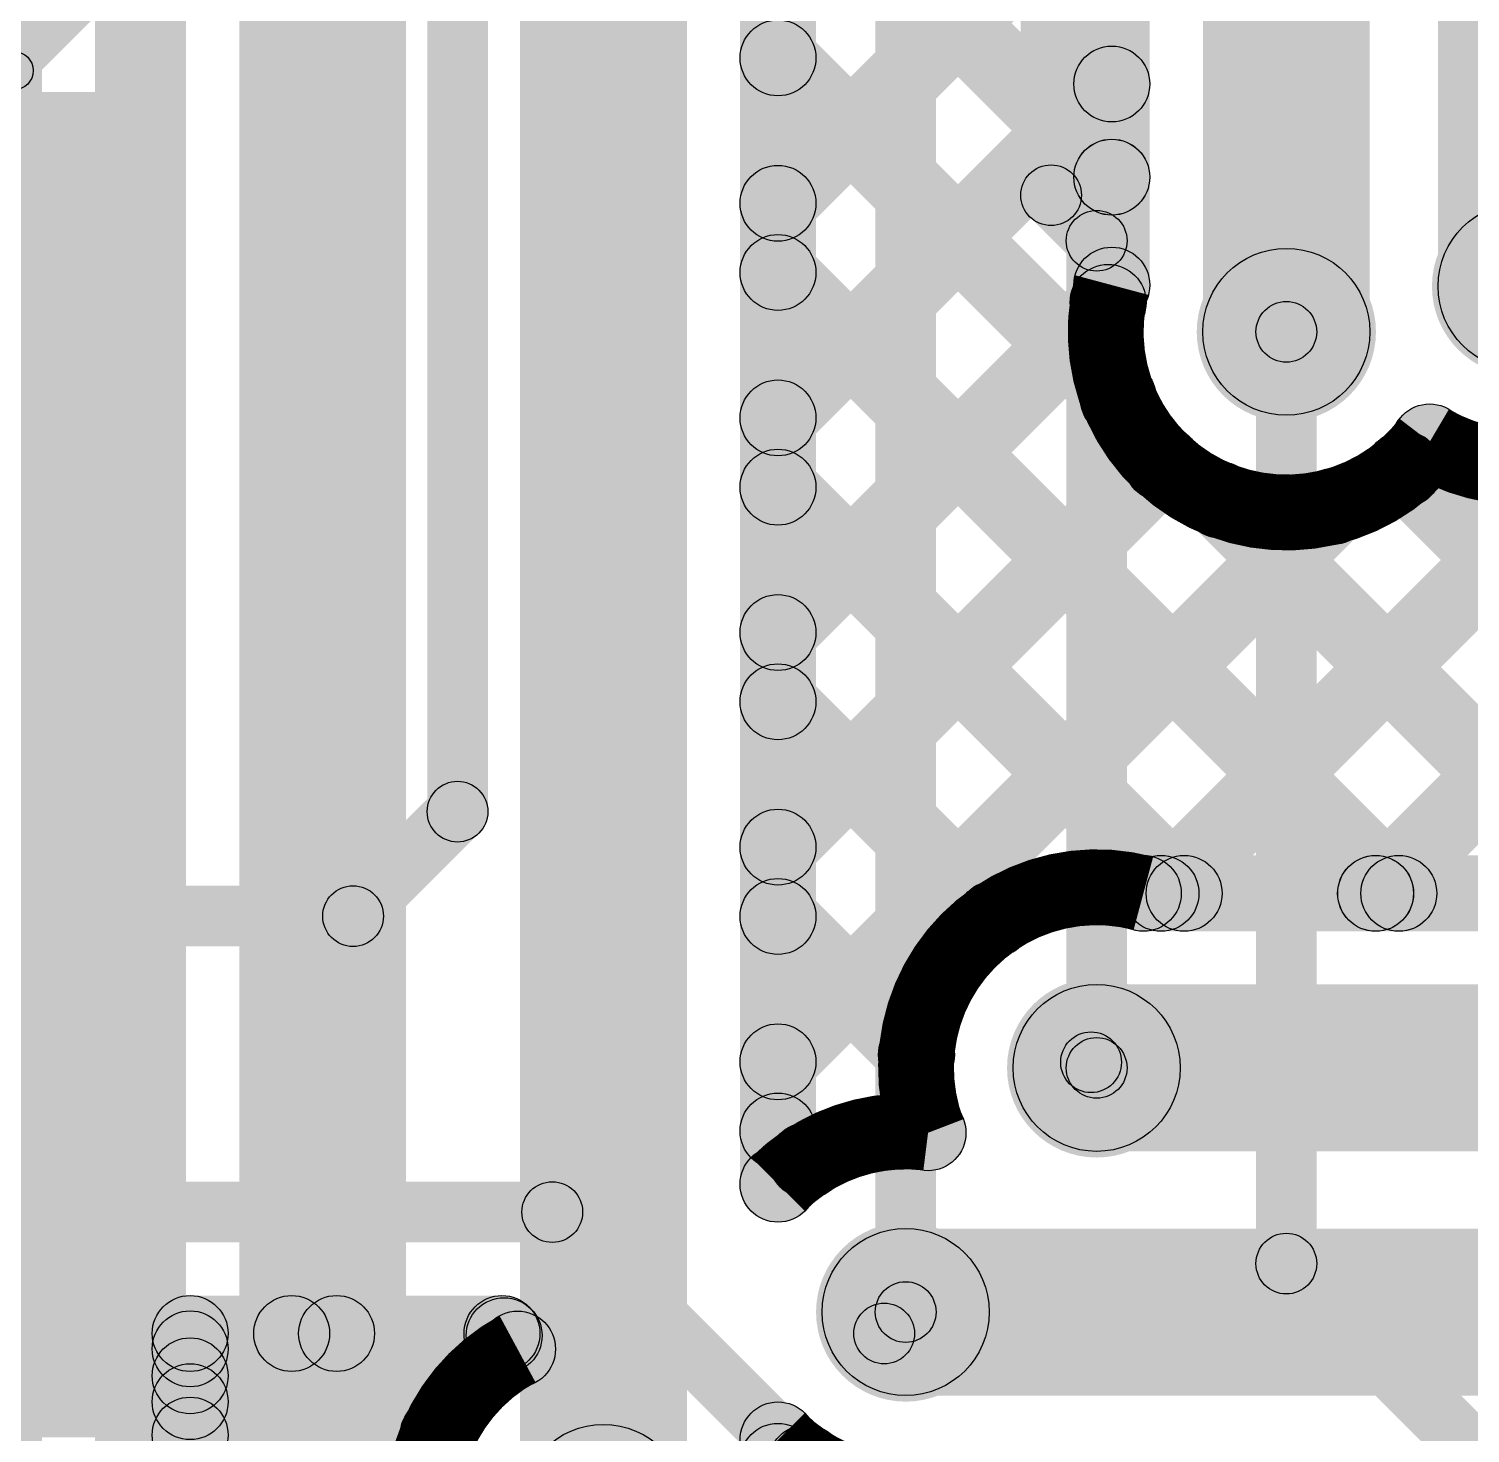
# Model space of a CAD drawing. Header units: millimetres. Extents: x -0.08 to 5.25, y -0.08 to 2.73.
# Drawn here: x 0.8983 to 1.0882, y 1.6869 to 1.8719 of the extents above; entities that cross this region are included whole.
import ezdxf

# ---------------------------------------------------------------- set-up
doc = ezdxf.new("R2010")
doc.units = ezdxf.units.MM
doc.header["$MEASUREMENT"] = 0
for name, color, linetype in [('BottomLayer', 5, 'Continuous'), ('TopLayer', 1, 'Continuous'), ('TopOverlay', 2, 'Continuous'), ('TopPaste', 8, 'Continuous'), ('TopSolder', 216, 'Continuous'), ('ViaHoleLayer', 16, 'Continuous')]:
    doc.layers.add(name, color=color, linetype=linetype)

# ---------------------------------------------------------------- blocks, each defined once
blk = doc.blocks.new('SAMD21G18A_AUT_46')
at = {"layer": 'TopLayer'}
for points in [[(-0.05512, 0.19488), (-0.04331, 0.19488), (-0.04331, 0.13583), (-0.05512, 0.13583)], [(-0.03543, 0.19488), (-0.02362, 0.19488), (-0.02362, 0.13583), (-0.03543, 0.13583)], [(-0.01575, 0.19488), (-0.00394, 0.19488), (-0.00394, 0.13583), (-0.01575, 0.13583)], [(0.00394, 0.19488), (0.01575, 0.19488), (0.01575, 0.13583), (0.00394, 0.13583)], [(0.02362, 0.19488), (0.03543, 0.19488), (0.03543, 0.13583), (0.02362, 0.13583)], [(0.04331, 0.19488), (0.05512, 0.19488), (0.05512, 0.13583), (0.04331, 0.13583)], [(0.06299, 0.19488), (0.0748, 0.19488), (0.0748, 0.13583), (0.06299, 0.13583)], [(0.08268, 0.19488), (0.09449, 0.19488), (0.09449, 0.13583), (0.08268, 0.13583)], [(0.10236, 0.19488), (0.11417, 0.19488), (0.11417, 0.13583), (0.10236, 0.13583)]]:
    blk.add_hatch(color=1, dxfattribs=at).paths.add_polyline_path(points)
at = {"layer": 'TopOverlay'}
h = blk.add_hatch(color=2, dxfattribs=at)
edge = h.paths.add_edge_path()
edge.add_arc((0.121, 0.147), 0.0025, 0, 360)
blk.add_hatch(color=2, dxfattribs=at).paths.add_polyline_path([(0.11923, 0.14523), (0.12277, 0.14877), (0.14877, 0.12277), (0.14523, 0.11923)])
at = {"layer": 'TopPaste'}
for points in [[(-0.05512, 0.19488), (-0.04331, 0.19488), (-0.04331, 0.13583), (-0.05512, 0.13583)], [(-0.03543, 0.19488), (-0.02362, 0.19488), (-0.02362, 0.13583), (-0.03543, 0.13583)], [(-0.01575, 0.19488), (-0.00394, 0.19488), (-0.00394, 0.13583), (-0.01575, 0.13583)], [(0.00394, 0.19488), (0.01575, 0.19488), (0.01575, 0.13583), (0.00394, 0.13583)], [(0.02362, 0.19488), (0.03543, 0.19488), (0.03543, 0.13583), (0.02362, 0.13583)], [(0.04331, 0.19488), (0.05512, 0.19488), (0.05512, 0.13583), (0.04331, 0.13583)], [(0.06299, 0.19488), (0.0748, 0.19488), (0.0748, 0.13583), (0.06299, 0.13583)], [(0.08268, 0.19488), (0.09449, 0.19488), (0.09449, 0.13583), (0.08268, 0.13583)], [(0.10236, 0.19488), (0.11417, 0.19488), (0.11417, 0.13583), (0.10236, 0.13583)]]:
    blk.add_hatch(color=8, dxfattribs=at).paths.add_polyline_path(points)
at = {"layer": 'TopSolder'}
for points in [[(-0.05912, 0.19888), (-0.03931, 0.19888), (-0.03931, 0.13183), (-0.05912, 0.13183)], [(-0.03943, 0.19888), (-0.01962, 0.19888), (-0.01962, 0.13183), (-0.03943, 0.13183)], [(-0.01975, 0.19888), (0.00006, 0.19888), (0.00006, 0.13183), (-0.01975, 0.13183)], [(-0.00006, 0.19888), (0.01975, 0.19888), (0.01975, 0.13183), (-0.00006, 0.13183)], [(0.01962, 0.19888), (0.03943, 0.19888), (0.03943, 0.13183), (0.01962, 0.13183)], [(0.03931, 0.19888), (0.05912, 0.19888), (0.05912, 0.13183), (0.03931, 0.13183)], [(0.05899, 0.19888), (0.0788, 0.19888), (0.0788, 0.13183), (0.05899, 0.13183)], [(0.07868, 0.19888), (0.09849, 0.19888), (0.09849, 0.13183), (0.07868, 0.13183)], [(0.09836, 0.19888), (0.11817, 0.19888), (0.11817, 0.13183), (0.09836, 0.13183)]]:
    blk.add_hatch(color=216, dxfattribs=at).paths.add_polyline_path(points)
at = {"layer": 'TopOverlay'}
blk.add_circle((0.121, 0.147), 0.0025, dxfattribs=at)

msp = doc.modelspace()

# ---------------------------------------------------------------- hatches: boundary and pattern name
at = {"layer": 'BottomLayer'}
for points in [[(1.046, 1.83816), (1.036, 1.83816), (1.036, 2.11), (1.046, 2.11)], [(1.046, 1.83816), (1.036, 1.83816), (1.036, 2.11), (1.046, 2.11)], [(1.075, 1.832), (1.053, 1.832), (1.053, 2.11), (1.075, 2.11)], [(0.948, 1.648), (0.926, 1.648), (0.926, 2.08925), (0.948, 2.08925)], [(0.9, 1.562), (0.878, 1.562), (0.878, 2.08226), (0.9, 2.08226)], [(0.985, 1.677), (0.963, 1.677), (0.963, 2.083), (0.985, 2.083)], [(1.106, 1.838), (1.084, 1.838), (1.084, 2.083), (1.106, 2.083)], [(0.919, 1.648), (0.909, 1.648), (0.909, 2.07473), (0.919, 2.07473)], [(0.919, 1.648), (0.909, 1.648), (0.909, 2.07473), (0.919, 2.07473)], [(0.917, 1.57153), (0.907, 1.57153), (0.907, 2.07273), (0.917, 2.07273)], [(0.917, 1.57153), (0.907, 1.57153), (0.907, 2.07273), (0.917, 2.07273)], [(1.002, 1.71967), (0.992, 1.71967), (0.992, 2.07347), (1.002, 2.07347)], [(1.002, 1.71967), (0.992, 1.71967), (0.992, 2.07347), (1.002, 2.07347)], [(0.99346, 1.89285), (1.00054, 1.89992), (1.04454, 1.85592), (1.03746, 1.84885)], [(0.99346, 1.89285), (1.00054, 1.89992), (1.04454, 1.85592), (1.03746, 1.84885)], [(1.00054, 1.8454), (0.99346, 1.85248), (1.03746, 1.89648), (1.04454, 1.8894)], [(1.00054, 1.84541), (0.99346, 1.85248), (1.03746, 1.89648), (1.04454, 1.88941)], [(0.99346, 1.86457), (1.00054, 1.87164), (1.04539, 1.82678), (1.03832, 1.81971)], [(0.99346, 1.86456), (1.00054, 1.87164), (1.04539, 1.82678), (1.03832, 1.81971)], [(1.00054, 1.81712), (0.99346, 1.82419), (1.03746, 1.86819), (1.04454, 1.86112)], [(1.00054, 1.81712), (0.99346, 1.82419), (1.03746, 1.86819), (1.04454, 1.86112)], [(1.0793, 1.75446), (1.07223, 1.76154), (1.17346, 1.86277), (1.18054, 1.8557)], [(1.0793, 1.75446), (1.07223, 1.76154), (1.17346, 1.86277), (1.18054, 1.8557)], [(0.99346, 1.83628), (1.00054, 1.84335), (1.08235, 1.76154), (1.07528, 1.75446)], [(0.99346, 1.83628), (1.00054, 1.84335), (1.08235, 1.76154), (1.07528, 1.75446)], [(1.00054, 1.78884), (0.99346, 1.79591), (1.03697, 1.83942), (1.04404, 1.83234)], [(1.00054, 1.78884), (0.99346, 1.79591), (1.03697, 1.83941), (1.04404, 1.83234)], [(1.05102, 1.75446), (1.04395, 1.76154), (1.10326, 1.82085), (1.11034, 1.81378)], [(1.05102, 1.75446), (1.04395, 1.76154), (1.10326, 1.82085), (1.11033, 1.81378)], [(1.00054, 1.76055), (0.99346, 1.76762), (1.04409, 1.81825), (1.05116, 1.81118)], [(1.00054, 1.76055), (0.99346, 1.76762), (1.04409, 1.81825), (1.05116, 1.81118)], [(1.07594, 1.81037), (1.08301, 1.81744), (1.13892, 1.76154), (1.13185, 1.75446)], [(1.07594, 1.81037), (1.08301, 1.81744), (1.13892, 1.76154), (1.13185, 1.75446)], [(0.99346, 1.808), (1.00054, 1.81507), (1.05407, 1.76154), (1.047, 1.75446)], [(0.99346, 1.808), (1.00054, 1.81507), (1.05407, 1.76154), (1.047, 1.75446)], [(1.00054, 1.73227), (0.99346, 1.73934), (1.06667, 1.81255), (1.07375, 1.80548)], [(1.00054, 1.73227), (0.99346, 1.73934), (1.06667, 1.81255), (1.07374, 1.80548)], [(1.05171, 1.80632), (1.05878, 1.81339), (1.11064, 1.76154), (1.10357, 1.75446)], [(1.05171, 1.80632), (1.05878, 1.81339), (1.11064, 1.76154), (1.10356, 1.75446)], [(0.99346, 1.77971), (1.00054, 1.78678), (1.02911, 1.7582), (1.02204, 1.75113)], [(0.99346, 1.77971), (1.00054, 1.78678), (1.02911, 1.7582), (1.02204, 1.75113)], [(1.04516, 1.753), (1.04516, 1.763), (1.23067, 1.763), (1.23067, 1.753)], [(1.04516, 1.753), (1.04516, 1.763), (1.23067, 1.763), (1.23067, 1.753)], [(0.99346, 1.75143), (1.00054, 1.7585), (1.01879, 1.74025), (1.01172, 1.73318)], [(0.99346, 1.75143), (1.00054, 1.7585), (1.01879, 1.74025), (1.01172, 1.73318)], [(1.039, 1.724), (1.039, 1.746), (1.24519, 1.746), (1.24519, 1.724)], [(0.99346, 1.72314), (1.00054, 1.73021), (1.00441, 1.72634), (0.99734, 1.71927)], [(0.99346, 1.72314), (1.00054, 1.73021), (1.00441, 1.72634), (0.99734, 1.71927)], [(1.01383, 1.69183), (1.01383, 1.71383), (1.23635, 1.71383), (1.23635, 1.69183)]]:
    msp.add_hatch(color=5, dxfattribs=at).paths.add_polyline_path(points)
h = msp.add_hatch(color=5, dxfattribs=at)
edge = h.paths.add_edge_path()
edge.add_arc((0.997, 1.8681), 0.005, 0, 360)
h = msp.add_hatch(color=5, dxfattribs=at)
edge = h.paths.add_edge_path()
edge.add_arc((0.997, 1.8681), 0.005, 0, 360)
h = msp.add_hatch(color=5, dxfattribs=at)
edge = h.paths.add_edge_path()
edge.add_arc((1.041, 1.86466), 0.005, 0, 360)
h = msp.add_hatch(color=5, dxfattribs=at)
edge = h.paths.add_edge_path()
edge.add_arc((1.041, 1.86466), 0.005, 0, 360)
h = msp.add_hatch(color=5, dxfattribs=at)
edge = h.paths.add_edge_path()
edge.add_arc((1.041, 1.85239), 0.005, 0, 360)
h = msp.add_hatch(color=5, dxfattribs=at)
edge = h.paths.add_edge_path()
edge.add_arc((1.041, 1.85238), 0.005, 0, 360)
h = msp.add_hatch(color=5, dxfattribs=at)
edge = h.paths.add_edge_path()
edge.add_arc((0.997, 1.84894), 0.005, 0, 360)
h = msp.add_hatch(color=5, dxfattribs=at)
edge = h.paths.add_edge_path()
edge.add_arc((0.997, 1.84894), 0.005, 0, 360)
h = msp.add_hatch(color=5, dxfattribs=at)
edge = h.paths.add_edge_path()
edge.add_arc((1.095, 1.838), 0.01181, 0, 360)
h = msp.add_hatch(color=5, dxfattribs=at)
edge = h.paths.add_edge_path()
edge.add_arc((1.095, 1.838), 0.011, 0, 360)
h = msp.add_hatch(color=5, dxfattribs=at)
edge = h.paths.add_edge_path()
edge.add_arc((0.997, 1.83982), 0.005, 0, 360)
h = msp.add_hatch(color=5, dxfattribs=at)
edge = h.paths.add_edge_path()
edge.add_arc((0.997, 1.83982), 0.005, 0, 360)
h = msp.add_hatch(color=5, dxfattribs=at)
edge = h.paths.add_edge_path()
edge.add_arc((1.041, 1.83816), 0.005, 0, 360)
h = msp.add_hatch(color=5, dxfattribs=at)
edge = h.paths.add_edge_path()
edge.add_arc((1.041, 1.83816), 0.005, 0, 360)
h = msp.add_hatch(color=5, dxfattribs=at)
edge = h.paths.add_edge_path()
edge.add_arc((1.041, 1.83816), 0.005, 0, 360)
h = msp.add_hatch(color=5, dxfattribs=at)
edge = h.paths.add_edge_path()
edge.add_arc((1.041, 1.83816), 0.005, 0, 360)
h = msp.add_hatch(color=5, dxfattribs=at)
edge = h.paths.add_edge_path()
edge.add_arc((1.064, 1.832), 0.01181, 0, 360)
h = msp.add_hatch(color=5, dxfattribs=at)
edge = h.paths.add_edge_path()
edge.add_arc((1.064, 1.832), 0.011, 0, 360)
h = msp.add_hatch(color=5, dxfattribs=at)
edge = h.paths.add_edge_path()
edge.add_arc((1.04051, 1.83588), 0.005, 0, 360)
h = msp.add_hatch(color=5, dxfattribs=at)
edge = h.paths.add_edge_path()
edge.add_arc((1.04051, 1.83588), 0.005, 0, 360)
h = msp.add_hatch(color=5, dxfattribs=at)
edge = h.paths.add_edge_path()
edge.add_arc((1.04186, 1.82324), 0.005, 0, 360)
h = msp.add_hatch(color=5, dxfattribs=at)
edge = h.paths.add_edge_path()
edge.add_arc((1.04186, 1.82324), 0.005, 0, 360)
h = msp.add_hatch(color=5, dxfattribs=at)
edge = h.paths.add_edge_path()
edge.add_arc((0.997, 1.82066), 0.005, 0, 360)
h = msp.add_hatch(color=5, dxfattribs=at)
edge = h.paths.add_edge_path()
edge.add_arc((0.997, 1.82066), 0.005, 0, 360)
h = msp.add_hatch(color=5, dxfattribs=at)
edge = h.paths.add_edge_path()
edge.add_arc((1.08289, 1.8175), 0.005, 0, 360)
h = msp.add_hatch(color=5, dxfattribs=at)
edge = h.paths.add_edge_path()
edge.add_arc((1.08289, 1.8175), 0.005, 0, 360)
h = msp.add_hatch(color=5, dxfattribs=at)
edge = h.paths.add_edge_path()
edge.add_arc((1.08289, 1.8175), 0.005, 0, 360)
h = msp.add_hatch(color=5, dxfattribs=at)
edge = h.paths.add_edge_path()
edge.add_arc((1.08289, 1.8175), 0.005, 0, 360)
h = msp.add_hatch(color=5, dxfattribs=at)
edge = h.paths.add_edge_path()
edge.add_arc((1.04763, 1.81471), 0.005, 0, 360)
h = msp.add_hatch(color=5, dxfattribs=at)
edge = h.paths.add_edge_path()
edge.add_arc((1.04763, 1.81471), 0.005, 0, 360)
h = msp.add_hatch(color=5, dxfattribs=at)
edge = h.paths.add_edge_path()
edge.add_arc((1.07948, 1.81391), 0.005, 0, 360)
h = msp.add_hatch(color=5, dxfattribs=at)
edge = h.paths.add_edge_path()
edge.add_arc((1.07948, 1.81391), 0.005, 0, 360)
h = msp.add_hatch(color=5, dxfattribs=at)
edge = h.paths.add_edge_path()
edge.add_arc((0.997, 1.81153), 0.005, 0, 360)
h = msp.add_hatch(color=5, dxfattribs=at)
edge = h.paths.add_edge_path()
edge.add_arc((0.997, 1.81153), 0.005, 0, 360)
h = msp.add_hatch(color=5, dxfattribs=at)
edge = h.paths.add_edge_path()
edge.add_arc((1.05524, 1.80986), 0.005, 0, 360)
h = msp.add_hatch(color=5, dxfattribs=at)
edge = h.paths.add_edge_path()
edge.add_arc((1.05524, 1.80986), 0.005, 0, 360)
h = msp.add_hatch(color=5, dxfattribs=at)
edge = h.paths.add_edge_path()
edge.add_arc((1.07021, 1.80901), 0.005, 0, 360)
h = msp.add_hatch(color=5, dxfattribs=at)
edge = h.paths.add_edge_path()
edge.add_arc((1.07021, 1.80901), 0.005, 0, 360)
h = msp.add_hatch(color=5, dxfattribs=at)
edge = h.paths.add_edge_path()
edge.add_arc((0.997, 1.79237), 0.005, 0, 360)
h = msp.add_hatch(color=5, dxfattribs=at)
edge = h.paths.add_edge_path()
edge.add_arc((0.997, 1.79237), 0.005, 0, 360)
h = msp.add_hatch(color=5, dxfattribs=at)
edge = h.paths.add_edge_path()
edge.add_arc((0.997, 1.78325), 0.005, 0, 360)
h = msp.add_hatch(color=5, dxfattribs=at)
edge = h.paths.add_edge_path()
edge.add_arc((0.997, 1.78325), 0.005, 0, 360)
h = msp.add_hatch(color=5, dxfattribs=at)
edge = h.paths.add_edge_path()
edge.add_arc((0.997, 1.76409), 0.005, 0, 360)
h = msp.add_hatch(color=5, dxfattribs=at)
edge = h.paths.add_edge_path()
edge.add_arc((0.997, 1.76409), 0.005, 0, 360)
h = msp.add_hatch(color=5, dxfattribs=at)
edge = h.paths.add_edge_path()
edge.add_arc((1.04516, 1.758), 0.005, 0, 360)
h = msp.add_hatch(color=5, dxfattribs=at)
edge = h.paths.add_edge_path()
edge.add_arc((1.04516, 1.758), 0.005, 0, 360)
h = msp.add_hatch(color=5, dxfattribs=at)
edge = h.paths.add_edge_path()
edge.add_arc((1.04516, 1.758), 0.005, 0, 360)
h = msp.add_hatch(color=5, dxfattribs=at)
edge = h.paths.add_edge_path()
edge.add_arc((1.04516, 1.758), 0.005, 0, 360)
h = msp.add_hatch(color=5, dxfattribs=at)
edge = h.paths.add_edge_path()
edge.add_arc((1.04748, 1.758), 0.005, 0, 360)
h = msp.add_hatch(color=5, dxfattribs=at)
edge = h.paths.add_edge_path()
edge.add_arc((1.04748, 1.758), 0.005, 0, 360)
h = msp.add_hatch(color=5, dxfattribs=at)
edge = h.paths.add_edge_path()
edge.add_arc((1.05053, 1.758), 0.005, 0, 360)
h = msp.add_hatch(color=5, dxfattribs=at)
edge = h.paths.add_edge_path()
edge.add_arc((1.05053, 1.758), 0.005, 0, 360)
h = msp.add_hatch(color=5, dxfattribs=at)
edge = h.paths.add_edge_path()
edge.add_arc((1.07577, 1.758), 0.005, 0, 360)
h = msp.add_hatch(color=5, dxfattribs=at)
edge = h.paths.add_edge_path()
edge.add_arc((1.07576, 1.758), 0.005, 0, 360)
h = msp.add_hatch(color=5, dxfattribs=at)
edge = h.paths.add_edge_path()
edge.add_arc((1.07882, 1.758), 0.005, 0, 360)
h = msp.add_hatch(color=5, dxfattribs=at)
edge = h.paths.add_edge_path()
edge.add_arc((1.07882, 1.758), 0.005, 0, 360)
h = msp.add_hatch(color=5, dxfattribs=at)
edge = h.paths.add_edge_path()
edge.add_arc((0.997, 1.75496), 0.005, 0, 360)
h = msp.add_hatch(color=5, dxfattribs=at)
edge = h.paths.add_edge_path()
edge.add_arc((0.997, 1.75496), 0.005, 0, 360)
h = msp.add_hatch(color=5, dxfattribs=at)
edge = h.paths.add_edge_path()
edge.add_arc((1.02558, 1.75467), 0.005, 0, 360)
h = msp.add_hatch(color=5, dxfattribs=at)
edge = h.paths.add_edge_path()
edge.add_arc((1.02558, 1.75467), 0.005, 0, 360)
h = msp.add_hatch(color=5, dxfattribs=at)
edge = h.paths.add_edge_path()
edge.add_arc((1.039, 1.735), 0.01181, 0, 360)
h = msp.add_hatch(color=5, dxfattribs=at)
edge = h.paths.add_edge_path()
edge.add_arc((1.039, 1.735), 0.011, 0, 360)
h = msp.add_hatch(color=5, dxfattribs=at)
edge = h.paths.add_edge_path()
edge.add_arc((0.997, 1.7358), 0.005, 0, 360)
h = msp.add_hatch(color=5, dxfattribs=at)
edge = h.paths.add_edge_path()
edge.add_arc((0.997, 1.7358), 0.005, 0, 360)
h = msp.add_hatch(color=5, dxfattribs=at)
edge = h.paths.add_edge_path()
edge.add_arc((1.01525, 1.73671), 0.005, 0, 360)
h = msp.add_hatch(color=5, dxfattribs=at)
edge = h.paths.add_edge_path()
edge.add_arc((1.01525, 1.73671), 0.005, 0, 360)
h = msp.add_hatch(color=5, dxfattribs=at)
edge = h.paths.add_edge_path()
edge.add_arc((0.997, 1.72668), 0.005, 0, 360)
h = msp.add_hatch(color=5, dxfattribs=at)
edge = h.paths.add_edge_path()
edge.add_arc((0.997, 1.72668), 0.005, 0, 360)
h = msp.add_hatch(color=5, dxfattribs=at)
edge = h.paths.add_edge_path()
edge.add_arc((1.01678, 1.72645), 0.005, 0, 360)
h = msp.add_hatch(color=5, dxfattribs=at)
edge = h.paths.add_edge_path()
edge.add_arc((1.01678, 1.72645), 0.005, 0, 360)
h = msp.add_hatch(color=5, dxfattribs=at)
edge = h.paths.add_edge_path()
edge.add_arc((1.01678, 1.72645), 0.005, 0, 360)
h = msp.add_hatch(color=5, dxfattribs=at)
edge = h.paths.add_edge_path()
edge.add_arc((1.01678, 1.72645), 0.005, 0, 360)
h = msp.add_hatch(color=5, dxfattribs=at)
edge = h.paths.add_edge_path()
edge.add_arc((1.00087, 1.72281), 0.005, 0, 360)
h = msp.add_hatch(color=5, dxfattribs=at)
edge = h.paths.add_edge_path()
edge.add_arc((1.00087, 1.72281), 0.005, 0, 360)
h = msp.add_hatch(color=5, dxfattribs=at)
edge = h.paths.add_edge_path()
edge.add_arc((0.997, 1.71967), 0.005, 0, 360)
h = msp.add_hatch(color=5, dxfattribs=at)
edge = h.paths.add_edge_path()
edge.add_arc((0.997, 1.71967), 0.005, 0, 360)
h = msp.add_hatch(color=5, dxfattribs=at)
edge = h.paths.add_edge_path()
edge.add_arc((0.997, 1.71967), 0.005, 0, 360)
h = msp.add_hatch(color=5, dxfattribs=at)
edge = h.paths.add_edge_path()
edge.add_arc((0.997, 1.71967), 0.005, 0, 360)
h = msp.add_hatch(color=5, dxfattribs=at)
edge = h.paths.add_edge_path()
edge.add_arc((1.01383, 1.70283), 0.01181, 0, 360)
h = msp.add_hatch(color=5, dxfattribs=at)
edge = h.paths.add_edge_path()
edge.add_arc((1.01383, 1.70283), 0.011, 0, 360)
h = msp.add_hatch(color=5, dxfattribs=at)
edge = h.paths.add_edge_path()
edge.add_arc((0.997, 1.68598), 0.005, 0, 360)
h = msp.add_hatch(color=5, dxfattribs=at)
edge = h.paths.add_edge_path()
edge.add_arc((0.997, 1.68598), 0.005, 0, 360)
h = msp.add_hatch(color=5, dxfattribs=at)
edge = h.paths.add_edge_path()
edge.add_arc((0.974, 1.677), 0.01181, 0, 360)
h = msp.add_hatch(color=5, dxfattribs=at)
edge = h.paths.add_edge_path()
edge.add_arc((0.974, 1.677), 0.011, 0, 360)
h = msp.add_hatch(color=5, dxfattribs=at)
edge = h.paths.add_edge_path()
edge.add_arc((0.997, 1.68316), 0.005, 0, 360)
h = msp.add_hatch(color=5, dxfattribs=at)
edge = h.paths.add_edge_path()
edge.add_arc((0.997, 1.68316), 0.005, 0, 360)
h = msp.add_hatch(color=5, dxfattribs=at)
edge = h.paths.add_edge_path()
edge.add_arc((1.00072, 1.68295), 0.005, 0, 360)
h = msp.add_hatch(color=5, dxfattribs=at)
edge = h.paths.add_edge_path()
edge.add_arc((1.00072, 1.68295), 0.005, 0, 360)
at = {"layer": 'TopLayer'}
for points in [[(0.95877, 1.76877), (0.95077, 1.76877), (0.95077, 1.91077), (0.95877, 1.91077)], [(1.01783, 1.70283), (1.00983, 1.70283), (1.00983, 1.91077), (1.01783, 1.91077)], [(1.037, 1.85), (1.029, 1.85), (1.029, 1.88766), (1.037, 1.88766)], [(1.03017, 1.84717), (1.03583, 1.85283), (1.04183, 1.84683), (1.03617, 1.84117)], [(1.043, 1.735), (1.035, 1.735), (1.035, 1.844), (1.043, 1.844)], [(1.068, 1.70921), (1.06, 1.70921), (1.06, 1.832), (1.068, 1.832)], [(0.94383, 1.75217), (0.93817, 1.75783), (0.95194, 1.7716), (0.9576, 1.76594)], [(0.87826, 1.751), (0.87826, 1.759), (0.941, 1.759), (0.941, 1.751)], [(1.03543, 1.73291), (1.04109, 1.73857), (1.04183, 1.73783), (1.03617, 1.73217)], [(0.87789, 1.712), (0.87789, 1.72), (0.96726, 1.72), (0.96726, 1.712)], [(0.96443, 1.71317), (0.97009, 1.71883), (1.03634, 1.65258), (1.03068, 1.64692)], [(1.06117, 1.70638), (1.06683, 1.71204), (1.15445, 1.62442), (1.14879, 1.61876)], [(0.91953, 1.695), (0.91953, 1.705), (0.96063, 1.705), (0.96063, 1.695)], [(1.01383, 1.69717), (1.00817, 1.70283), (1.011, 1.70566), (1.01666, 1.7)], [(0.92306, 1.68308), (0.91599, 1.69015), (0.92938, 1.70354), (0.93645, 1.69646)], [(0.92306, 1.65479), (0.91599, 1.66187), (0.95738, 1.70325), (0.96445, 1.69618)], [(0.93529, 1.69646), (0.94236, 1.70354), (0.95575, 1.69015), (0.94868, 1.68308)], [(0.92453, 1.69443), (0.91453, 1.69443), (0.91453, 1.69798), (0.92453, 1.69798)], [(0.92453, 1.6783), (0.91453, 1.6783), (0.91453, 1.69443), (0.92453, 1.69443)], [(0.92453, 1.6783), (0.91453, 1.6783), (0.91453, 1.69443), (0.92453, 1.69443)], [(0.91599, 1.68748), (0.92306, 1.69455), (0.96199, 1.65562), (0.95492, 1.64855)]]:
    msp.add_hatch(color=1, dxfattribs=at).paths.add_polyline_path(points)
h = msp.add_hatch(color=1, dxfattribs=at)
edge = h.paths.add_edge_path()
edge.add_arc((1.033, 1.85), 0.004, 0, 360)
h = msp.add_hatch(color=1, dxfattribs=at)
edge = h.paths.add_edge_path()
edge.add_arc((1.033, 1.85), 0.004, 0, 360)
h = msp.add_hatch(color=1, dxfattribs=at)
edge = h.paths.add_edge_path()
edge.add_arc((1.095, 1.838), 0.01181, 0, 360)
h = msp.add_hatch(color=1, dxfattribs=at)
edge = h.paths.add_edge_path()
edge.add_arc((1.039, 1.844), 0.004, 0, 360)
h = msp.add_hatch(color=1, dxfattribs=at)
edge = h.paths.add_edge_path()
edge.add_arc((1.039, 1.844), 0.004, 0, 360)
h = msp.add_hatch(color=1, dxfattribs=at)
edge = h.paths.add_edge_path()
edge.add_arc((1.064, 1.832), 0.01181, 0, 360)
h = msp.add_hatch(color=1, dxfattribs=at)
edge = h.paths.add_edge_path()
edge.add_arc((1.064, 1.832), 0.004, 0, 360)
h = msp.add_hatch(color=1, dxfattribs=at)
edge = h.paths.add_edge_path()
edge.add_arc((0.95477, 1.76877), 0.004, 0, 360)
h = msp.add_hatch(color=1, dxfattribs=at)
edge = h.paths.add_edge_path()
edge.add_arc((0.95477, 1.76877), 0.004, 0, 360)
h = msp.add_hatch(color=1, dxfattribs=at)
edge = h.paths.add_edge_path()
edge.add_arc((0.941, 1.755), 0.004, 0, 360)
h = msp.add_hatch(color=1, dxfattribs=at)
edge = h.paths.add_edge_path()
edge.add_arc((0.941, 1.755), 0.004, 0, 360)
h = msp.add_hatch(color=1, dxfattribs=at)
edge = h.paths.add_edge_path()
edge.add_arc((1.039, 1.735), 0.01181, 0, 360)
h = msp.add_hatch(color=1, dxfattribs=at)
edge = h.paths.add_edge_path()
edge.add_arc((1.03826, 1.73574), 0.004, 0, 360)
h = msp.add_hatch(color=1, dxfattribs=at)
edge = h.paths.add_edge_path()
edge.add_arc((1.039, 1.735), 0.004, 0, 360)
h = msp.add_hatch(color=1, dxfattribs=at)
edge = h.paths.add_edge_path()
edge.add_arc((1.039, 1.735), 0.004, 0, 360)
h = msp.add_hatch(color=1, dxfattribs=at)
edge = h.paths.add_edge_path()
edge.add_arc((0.96726, 1.716), 0.004, 0, 360)
h = msp.add_hatch(color=1, dxfattribs=at)
edge = h.paths.add_edge_path()
edge.add_arc((0.96726, 1.716), 0.004, 0, 360)
h = msp.add_hatch(color=1, dxfattribs=at)
edge = h.paths.add_edge_path()
edge.add_arc((1.01383, 1.70283), 0.01181, 0, 360)
h = msp.add_hatch(color=1, dxfattribs=at)
edge = h.paths.add_edge_path()
edge.add_arc((1.064, 1.70921), 0.004, 0, 360)
h = msp.add_hatch(color=1, dxfattribs=at)
edge = h.paths.add_edge_path()
edge.add_arc((1.064, 1.70921), 0.004, 0, 360)
h = msp.add_hatch(color=1, dxfattribs=at)
edge = h.paths.add_edge_path()
edge.add_arc((1.01383, 1.70283), 0.004, 0, 360)
h = msp.add_hatch(color=1, dxfattribs=at)
edge = h.paths.add_edge_path()
edge.add_arc((1.01383, 1.70283), 0.004, 0, 360)
h = msp.add_hatch(color=1, dxfattribs=at)
edge = h.paths.add_edge_path()
edge.add_arc((0.91953, 1.7), 0.005, 0, 360)
h = msp.add_hatch(color=1, dxfattribs=at)
edge = h.paths.add_edge_path()
edge.add_arc((0.93291, 1.7), 0.005, 0, 360)
h = msp.add_hatch(color=1, dxfattribs=at)
edge = h.paths.add_edge_path()
edge.add_arc((0.93883, 1.7), 0.005, 0, 360)
h = msp.add_hatch(color=1, dxfattribs=at)
edge = h.paths.add_edge_path()
edge.add_arc((0.96063, 1.7), 0.005, 0, 360)
h = msp.add_hatch(color=1, dxfattribs=at)
edge = h.paths.add_edge_path()
edge.add_arc((0.96091, 1.69972), 0.005, 0, 360)
h = msp.add_hatch(color=1, dxfattribs=at)
edge = h.paths.add_edge_path()
edge.add_arc((1.011, 1.7), 0.004, 0, 360)
h = msp.add_hatch(color=1, dxfattribs=at)
edge = h.paths.add_edge_path()
edge.add_arc((0.91953, 1.69798), 0.005, 0, 360)
h = msp.add_hatch(color=1, dxfattribs=at)
edge = h.paths.add_edge_path()
edge.add_arc((0.96268, 1.69795), 0.005, 0, 360)
h = msp.add_hatch(color=1, dxfattribs=at)
edge = h.paths.add_edge_path()
edge.add_arc((0.91953, 1.69443), 0.005, 0, 360)
h = msp.add_hatch(color=1, dxfattribs=at)
edge = h.paths.add_edge_path()
edge.add_arc((0.91953, 1.69443), 0.005, 0, 360)
h = msp.add_hatch(color=1, dxfattribs=at)
edge = h.paths.add_edge_path()
edge.add_arc((0.91953, 1.69443), 0.005, 0, 360)
h = msp.add_hatch(color=1, dxfattribs=at)
edge = h.paths.add_edge_path()
edge.add_arc((0.91953, 1.69101), 0.005, 0, 360)
h = msp.add_hatch(color=1, dxfattribs=at)
edge = h.paths.add_edge_path()
edge.add_arc((0.91953, 1.68661), 0.005, 0, 360)
h = msp.add_hatch(color=1, dxfattribs=at)
edge = h.paths.add_edge_path()
edge.add_arc((0.95222, 1.68661), 0.005, 0, 360)
h = msp.add_hatch(color=1, dxfattribs=at)
edge = h.paths.add_edge_path()
edge.add_arc((0.974, 1.677), 0.01181, 0, 360)
at = {"layer": 'ViaHoleLayer'}
h = msp.add_hatch(color=16, dxfattribs=at)
edge = h.paths.add_edge_path()
edge.add_arc((1.064, 1.832), 0.00591, 0, 360)
h = msp.add_hatch(color=16, dxfattribs=at)
edge = h.paths.add_edge_path()
edge.add_arc((1.039, 1.735), 0.00591, 0, 360)
h = msp.add_hatch(color=16, dxfattribs=at)
edge = h.paths.add_edge_path()
edge.add_arc((1.01383, 1.70283), 0.00591, 0, 360)

# ---------------------------------------------------------------- linework, layer by layer
at = {"layer": 'BottomLayer', "const_width": 0.01}
for points in [[(1.08289, 1.8175, -0.820555), (1.041, 1.83816)], [(1.08289, 1.8175, -0.820555), (1.041, 1.83816)], [(1.1149, 1.82493, -0.400438), (1.08289, 1.8175)], [(1.1149, 1.82493, -0.400438), (1.08289, 1.8175)], [(1.01678, 1.72645, -0.612974), (1.04516, 1.758)], [(1.01678, 1.72645, -0.612974), (1.04516, 1.758)], [(0.997, 1.71967, -0.231229), (1.01678, 1.72645)], [(0.997, 1.71967, -0.231229), (1.01678, 1.72645)], [(1.01999, 1.67983, -0.267772), (0.997, 1.68598)], [(1.01999, 1.67983, -0.267772), (0.997, 1.68598)], [(0.997, 1.68316, -0.06553), (0.99781, 1.677)], [(0.997, 1.68316, -0.06553), (0.99781, 1.677)]]:
    msp.add_lwpolyline(points, format="xyb", dxfattribs=at)
at = {"layer": 'BottomLayer'}
for centre, radius in [((0.997, 1.8681), 0.005), ((0.997, 1.8681), 0.005), ((1.041, 1.86466), 0.005), ((1.041, 1.86466), 0.005), ((1.041, 1.85239), 0.005), ((1.041, 1.85238), 0.005), ((0.997, 1.84894), 0.005), ((0.997, 1.84894), 0.005), ((1.095, 1.838), 0.011), ((0.997, 1.83982), 0.005), ((0.997, 1.83982), 0.005), ((1.041, 1.83816), 0.005), ((1.041, 1.83816), 0.005), ((1.041, 1.83816), 0.005), ((1.041, 1.83816), 0.005), ((1.064, 1.832), 0.011), ((1.04051, 1.83588), 0.005), ((1.04051, 1.83588), 0.005), ((1.04186, 1.82324), 0.005), ((1.04186, 1.82324), 0.005), ((0.997, 1.82066), 0.005), ((0.997, 1.82066), 0.005), ((1.08289, 1.8175), 0.005), ((1.08289, 1.8175), 0.005), ((1.08289, 1.8175), 0.005), ((1.08289, 1.8175), 0.005), ((1.04763, 1.81471), 0.005), ((1.04763, 1.81471), 0.005), ((1.07948, 1.81391), 0.005), ((1.07948, 1.81391), 0.005), ((0.997, 1.81153), 0.005), ((0.997, 1.81153), 0.005), ((1.05524, 1.80986), 0.005), ((1.05524, 1.80986), 0.005), ((1.07021, 1.80901), 0.005), ((1.07021, 1.80901), 0.005), ((0.997, 1.79237), 0.005), ((0.997, 1.79237), 0.005), ((0.997, 1.78325), 0.005), ((0.997, 1.78325), 0.005), ((0.997, 1.76409), 0.005), ((0.997, 1.76409), 0.005), ((1.04516, 1.758), 0.005), ((1.04516, 1.758), 0.005), ((1.04516, 1.758), 0.005), ((1.04516, 1.758), 0.005), ((1.04748, 1.758), 0.005), ((1.04748, 1.758), 0.005), ((1.05053, 1.758), 0.005), ((1.05053, 1.758), 0.005), ((1.07576, 1.758), 0.005), ((1.07577, 1.758), 0.005), ((1.07882, 1.758), 0.005), ((1.07882, 1.758), 0.005), ((0.997, 1.75496), 0.005), ((0.997, 1.75496), 0.005), ((1.02558, 1.75467), 0.005), ((1.02558, 1.75467), 0.005), ((1.039, 1.735), 0.011), ((0.997, 1.7358), 0.005), ((0.997, 1.7358), 0.005), ((1.01525, 1.73671), 0.005), ((1.01525, 1.73671), 0.005), ((0.997, 1.72668), 0.005), ((0.997, 1.72668), 0.005), ((1.01678, 1.72645), 0.005), ((1.01678, 1.72645), 0.005), ((1.01678, 1.72645), 0.005), ((1.01678, 1.72645), 0.005), ((1.00087, 1.72281), 0.005), ((1.00087, 1.72281), 0.005), ((0.997, 1.71967), 0.005), ((0.997, 1.71967), 0.005), ((0.997, 1.71967), 0.005), ((0.997, 1.71967), 0.005), ((1.01383, 1.70283), 0.011), ((0.997, 1.68598), 0.005), ((0.997, 1.68598), 0.005), ((0.974, 1.677), 0.011), ((0.997, 1.68316), 0.005), ((0.997, 1.68316), 0.005), ((1.00072, 1.68295), 0.005), ((1.00072, 1.68295), 0.005)]:
    msp.add_circle(centre, radius, dxfattribs=at)
at = {"layer": 'TopLayer', "const_width": 0.01}
msp.add_lwpolyline([(0.95846, 1.65896, -0.525401), (0.96268, 1.69795)], format="xyb", dxfattribs=at)
at = {"layer": 'TopLayer'}
for centre, radius in [((1.033, 1.85), 0.004), ((1.033, 1.85), 0.004), ((1.039, 1.844), 0.004), ((1.039, 1.844), 0.004), ((1.064, 1.832), 0.004), ((0.95477, 1.76877), 0.004), ((0.95477, 1.76877), 0.004), ((0.941, 1.755), 0.004), ((0.941, 1.755), 0.004), ((1.03826, 1.73574), 0.004), ((1.039, 1.735), 0.004), ((1.039, 1.735), 0.004), ((0.96726, 1.716), 0.004), ((0.96726, 1.716), 0.004), ((1.064, 1.70921), 0.004), ((1.064, 1.70921), 0.004), ((1.01383, 1.70283), 0.004), ((1.01383, 1.70283), 0.004), ((0.91953, 1.7), 0.005), ((0.93291, 1.7), 0.005), ((0.93883, 1.7), 0.005), ((0.96063, 1.7), 0.005), ((0.96091, 1.69972), 0.005), ((1.011, 1.7), 0.004), ((0.91953, 1.69798), 0.005), ((0.96268, 1.69795), 0.005), ((0.91953, 1.69443), 0.005), ((0.91953, 1.69443), 0.005), ((0.91953, 1.69443), 0.005), ((0.91953, 1.69101), 0.005), ((0.91953, 1.68661), 0.005), ((0.95222, 1.68661), 0.005)]:
    msp.add_circle(centre, radius, dxfattribs=at)

# ---------------------------------------------------------------- block references
at = {"rotation": 90}
msp.add_blockref('SAMD21G18A_AUT_46', (1.04335, 1.74542), dxfattribs=at)

doc.saveas('drawing.dxf')
